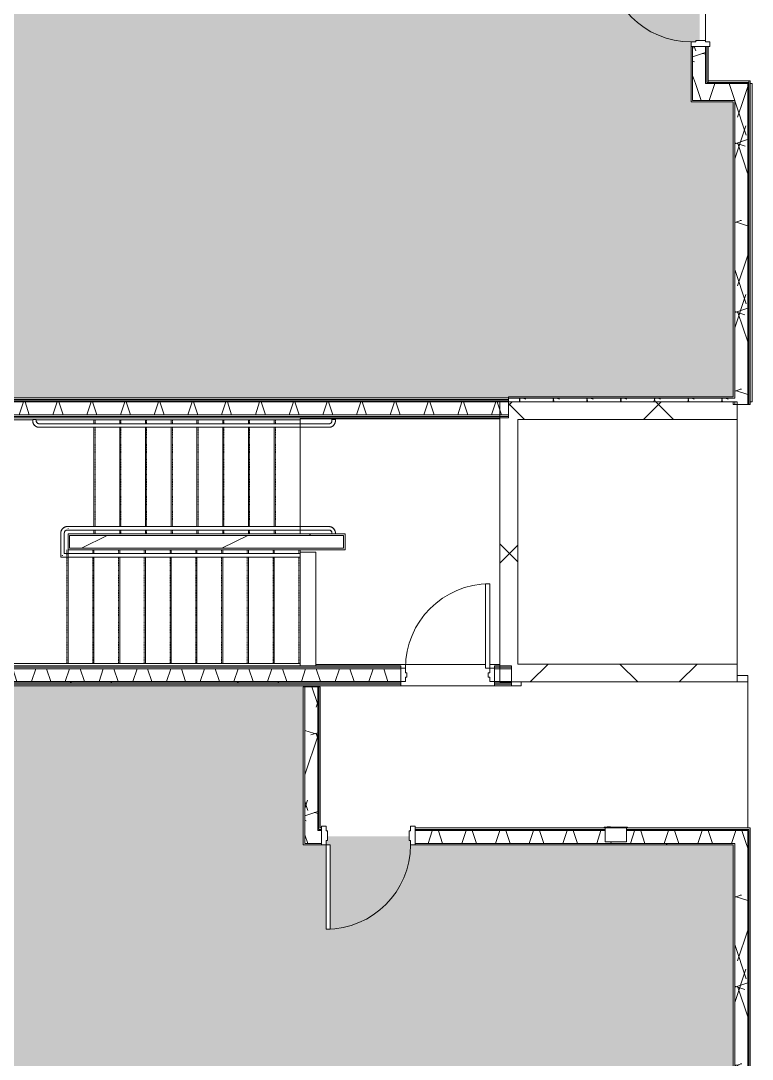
# Model space of a CAD drawing. Header units: inches. Extents: x -1559 to 1959, y 9767 to 12269.
# Drawn here: x 77.7 to 390, y 11271.1 to 11714.4 of the extents above; entities that cross this region are included whole.
import ezdxf

# ---------------------------------------------------------------- set-up
doc = ezdxf.new("R2010")
doc.units = ezdxf.units.IN
doc.header["$MEASUREMENT"] = 0
doc.linetypes.add('Overhead 1_16_', pattern=[0.101562, 0.0625, -0.039062])
for name, color, linetype, lineweight in [('0-1', 7, 'Continuous', 5), ('0-2', 7, 'Continuous', 9), ('A-AREA-PATT-5', 233, 'Continuous', 9), ('A-AREA-PATT-6', 145, 'Continuous', 9), ('A-DOOR', 31, 'Continuous', 9), ('A-DOOR-1', 7, 'Continuous', 9), ('A-DOOR-FRAM', 31, 'Continuous', 9), ('A-DOOR-FRAM-1', 7, 'Continuous', 9), ('A-FLOR-1', 7, 'Continuous', 9), ('A-FLOR-HRAL-1', 7, 'Continuous', 9), ('A-WALL', 113, 'Continuous', 9), ('A-WALL-1', 7, 'Continuous', 9), ('A-WALL-PATT-1', 8, 'Continuous', 9), ('A-WALL-PATT-2', 253, 'Continuous', 9), ('A-WALL-PATT-3', 7, 'Continuous', 9), ('A-WALL-PATT-4', 252, 'Continuous', 9), ('A-WALL-PATT-5', 111, 'Continuous', 9), ('E-FIRE', 2, 'Continuous', 9), ('I-WALL', 2, 'Continuous', 9), ('I-WALL-2', 7, 'Continuous', 9), ('Q-CASE-1', 7, 'Continuous', 9), ('S-FNDN-1', 7, 'Continuous', 9), ('S-STRS-1', 7, 'Continuous', 9), ('S-STRS-2', 7, 'Overhead 1_16_', 9)]:
    doc.layers.add(name, color=color, linetype=linetype, lineweight=lineweight)
pattern_1 = [(0, (0, 0), (115.2, 28.8), [4.752, -81.648, 4.752, -81.648, -460.8]), (0, (0, 0), (115.2, 28.8), [-172.8, 4.752, -168.048, 4.752, -81.648, -201.6]), (0, (0, 0), (115.2, 28.8), [-432, 4.752, -52.848, 4.752, -139.248]), (120, (43.2, 14.4), (-82.54153, 85.366127), [4.752, -81.648, 4.752, -81.648, -460.8]), (120, (43.2, 14.4), (-82.54153, 85.366127), [-172.8, 4.752, -168.048, 4.752, -81.648, -201.6]), (120, (43.2, 14.4), (-82.54153, 85.366127), [-432, 4.752, -52.848, 4.752, -139.248]), (240, (57.6, 72), (-32.65847, -114.166127), [4.752, -81.648, 4.752, -81.648, -460.8]), (240, (57.6, 72), (-32.65847, -114.166127), [-172.8, 4.752, -168.048, 4.752, -81.648, -201.6]), (240, (57.6, 72), (-32.65847, -114.166127), [-432, 4.752, -52.848, 4.752, -139.248])]
pattern_2 = [(161.57, (1.8, 1.8), (-14.4010124, -0.0012439), [0, -102.456, 11.376, 0]), (18.43, (-1.8, 1.8), (-14.4010124, 0.0012439), [0, -102.456, 11.376, 0]), (108.43, (1.8, 1.8), (7.1973965, -36.003153), [34.146, -79.686]), (71.57, (-1.8, 1.8), (7.1973965, 36.003153), [34.146, -79.686])]
pattern_3 = [(45, (0, 0), (-35.63818, 35.63818), []), (45, (0, 54), (-35.63818, 35.63818), [])]
pattern_4 = [(45, (0, 0), (-31.8198, 31.8198), []), (135, (0, 0), (-31.8198, -31.8198), [])]
pattern_5 = [(0, (3869.27, 0), (115.2, 28.8), [4.752, -81.648, 4.752, -81.648, -460.8]), (0, (3869.27, 0), (115.2, 28.8), [-172.8, 4.752, -168.048, 4.752, -81.648, -201.6]), (0, (3869.27, 0), (115.2, 28.8), [-432, 4.752, -52.848, 4.752, -139.248]), (120, (3912.47, 14.4), (-82.54153, 85.366127), [4.752, -81.648, 4.752, -81.648, -460.8]), (120, (3912.47, 14.4), (-82.54153, 85.366127), [-172.8, 4.752, -168.048, 4.752, -81.648, -201.6]), (120, (3912.47, 14.4), (-82.54153, 85.366127), [-432, 4.752, -52.848, 4.752, -139.248]), (240, (3926.87, 72), (-32.65847, -114.16613), [4.752, -81.648, 4.752, -81.648, -460.8]), (240, (3926.87, 72), (-32.65847, -114.16613), [-172.8, 4.752, -168.048, 4.752, -81.648, -201.6]), (240, (3926.87, 72), (-32.65847, -114.16613), [-432, 4.752, -52.848, 4.752, -139.248])]
pattern_6 = [(45, (3869.27, 0), (-35.63818, 35.63818), []), (45, (3869.27, 54), (-35.63818, 35.63818), [])]
pattern_7 = [(161.57, (3871.0695, 1.8), (-14.4010124, -0.0012439), [0, -102.456, 11.376, 0]), (18.43, (3867.4695, 1.8), (-14.4010124, 0.0012439), [0, -102.456, 11.376, 0]), (108.43, (3871.0695, 1.8), (7.1973965, -36.003153), [34.146, -79.686]), (71.57, (3867.4695, 1.8), (7.1973965, 36.003153), [34.146, -79.686])]

# ---------------------------------------------------------------- blocks, each defined once
blk = doc.blocks.new('CTR - 1st Phase - Shell_rvt-1-KEY PLAN - 3RD FLOOR')
at = {"layer": 'A-FLOR-1'}
for p, q in [((-3499.17, 11705.4), (-3499.17, 11741.4)), ((-3499.17, 11741.4), (-3499.17, 11705.4)), ((-3479.22, 11687.61), (-3480.05, 11687.61)), ((-3479.22, 11551.81), (-3479.22, 11687.61)), ((-3480.05, 11551.81), (-3479.22, 11551.81)), ((-3485.7, 11544.19), (-3485.7, 11439.81)), ((-3485.7, 11434.99), (-3481.17, 11434.99)), ((-3481.17, 11434.99), (-3481.17, 11369.86)), ((-3589.32, 11430.56), (-3629.32, 11430.56)), ((-3577.82, 11430.56), (-3581.95, 11430.56)), ((-3577.82, 11432.19), (-3577.82, 11430.56)), ((-3481.17, 11432.19), (-3485.7, 11432.19)), ((-3481.17, 11369.86), (-3481.17, 11432.19))]:
    blk.add_line(p, q, dxfattribs=at)
blk = doc.blocks.new('Top Rail Type - Top Rail_Internal_-2687278-KEY PLAN - 3RD FLOOR')
at = {"layer": 'A-FLOR-HRAL-1'}
for p, q in [((-3774.45, 11495.75), (-3774.45, 11485.5)), ((-3772.95, 11487), (-3772.95, 11495.75)), ((-3771.3, 11498.5), (-3771.7, 11498.5)), ((-3771.7, 11497), (-3771.3, 11497)), ((-3759.92, 11498.5), (-3771.11, 11498.5)), ((-3771.11, 11497), (-3759.92, 11497)), ((-3672.41, 11498.5), (-3759.92, 11498.5)), ((-3759.92, 11497), (-3672.41, 11497)), ((-3659.95, 11498.5), (-3671.75, 11498.5)), ((-3671.75, 11497), (-3659.95, 11497)), ((-3658.7, 11495.75), (-3658.7, 11495.35)), ((-3657.2, 11495.35), (-3657.2, 11495.75)), ((-3771.9, 11487), (-3772.95, 11487)), ((-3672.32, 11487), (-3771.23, 11487)), ((-3774.45, 11485.5), (-3771.9, 11485.5)), ((-3771.23, 11485.5), (-3672.32, 11485.5))]:
    blk.add_line(p, q, dxfattribs=at)
at = {"layer": 'A-FLOR-HRAL-1', "flags": 128}
for points in [[(-3771.7, 11498.5), (-3771.81, 11498.5), (-3771.92, 11498.49), (-3772.03, 11498.48), (-3772.14, 11498.47), (-3772.25, 11498.45), (-3772.35, 11498.42), (-3772.46, 11498.39), (-3772.56, 11498.36), (-3772.67, 11498.33), (-3772.77, 11498.28), (-3772.87, 11498.24), (-3772.97, 11498.19), (-3773.07, 11498.14), (-3773.16, 11498.08), (-3773.25, 11498.02), (-3773.34, 11497.96), (-3773.43, 11497.89), (-3773.51, 11497.82), (-3773.59, 11497.75), (-3773.67, 11497.67), (-3773.75, 11497.59), (-3773.82, 11497.5), (-3773.89, 11497.42), (-3773.95, 11497.33), (-3774.01, 11497.24), (-3774.07, 11497.14), (-3774.12, 11497.05), (-3774.17, 11496.95), (-3774.22, 11496.85), (-3774.26, 11496.75), (-3774.3, 11496.65), (-3774.33, 11496.54), (-3774.36, 11496.43), (-3774.39, 11496.33), (-3774.41, 11496.22), (-3774.43, 11496.11), (-3774.44, 11496), (-3774.45, 11495.89), (-3774.45, 11495.78), (-3774.45, 11495.75)], [(-3772.95, 11495.75), (-3772.95, 11495.8), (-3772.94, 11495.85), (-3772.94, 11495.9), (-3772.93, 11495.95), (-3772.92, 11496), (-3772.91, 11496.05), (-3772.9, 11496.1), (-3772.89, 11496.15), (-3772.87, 11496.19), (-3772.85, 11496.24), (-3772.83, 11496.28), (-3772.81, 11496.33), (-3772.78, 11496.37), (-3772.76, 11496.42), (-3772.73, 11496.46), (-3772.7, 11496.5), (-3772.67, 11496.54), (-3772.64, 11496.58), (-3772.6, 11496.61), (-3772.57, 11496.65), (-3772.53, 11496.68), (-3772.5, 11496.72), (-3772.46, 11496.75), (-3772.42, 11496.78), (-3772.37, 11496.8), (-3772.33, 11496.83), (-3772.29, 11496.85), (-3772.24, 11496.88), (-3772.2, 11496.9), (-3772.15, 11496.92), (-3772.1, 11496.93), (-3772.06, 11496.95), (-3772.01, 11496.96), (-3771.96, 11496.97), (-3771.91, 11496.98), (-3771.86, 11496.99), (-3771.81, 11497), (-3771.76, 11497), (-3771.71, 11497), (-3771.7, 11497)], [(-3671.75, 11498.5), (-3671.8, 11498.5), (-3671.84, 11498.5), (-3671.89, 11498.5), (-3671.94, 11498.5), (-3671.99, 11498.5), (-3672.04, 11498.5), (-3672.09, 11498.5), (-3672.14, 11498.5), (-3672.19, 11498.5), (-3672.23, 11498.5), (-3672.28, 11498.5), (-3672.32, 11498.5), (-3672.37, 11498.5), (-3672.41, 11498.5), (-3672.41, 11498.5)], [(-3672.41, 11497), (-3672.37, 11497), (-3672.33, 11497), (-3672.28, 11497), (-3672.24, 11497), (-3672.19, 11497), (-3672.14, 11497), (-3672.09, 11497), (-3672.05, 11497), (-3672, 11497), (-3671.95, 11497), (-3671.9, 11497), (-3671.85, 11497), (-3671.8, 11497), (-3671.75, 11497), (-3671.75, 11497)], [(-3657.2, 11495.75), (-3657.2, 11495.86), (-3657.21, 11495.97), (-3657.22, 11496.08), (-3657.23, 11496.19), (-3657.25, 11496.3), (-3657.28, 11496.41), (-3657.31, 11496.51), (-3657.34, 11496.62), (-3657.38, 11496.72), (-3657.42, 11496.82), (-3657.46, 11496.92), (-3657.51, 11497.02), (-3657.56, 11497.12), (-3657.62, 11497.21), (-3657.68, 11497.3), (-3657.74, 11497.39), (-3657.81, 11497.48), (-3657.88, 11497.57), (-3657.96, 11497.65), (-3658.03, 11497.72), (-3658.11, 11497.8), (-3658.2, 11497.87), (-3658.28, 11497.94), (-3658.37, 11498), (-3658.46, 11498.07), (-3658.56, 11498.12), (-3658.65, 11498.18), (-3658.75, 11498.23), (-3658.85, 11498.27), (-3658.95, 11498.32), (-3659.06, 11498.35), (-3659.16, 11498.39), (-3659.27, 11498.42), (-3659.37, 11498.44), (-3659.48, 11498.46), (-3659.59, 11498.48), (-3659.7, 11498.49), (-3659.81, 11498.5), (-3659.92, 11498.5), (-3659.95, 11498.5)], [(-3659.95, 11497), (-3659.9, 11497), (-3659.85, 11497), (-3659.8, 11496.99), (-3659.75, 11496.99), (-3659.7, 11496.98), (-3659.65, 11496.97), (-3659.6, 11496.95), (-3659.56, 11496.94), (-3659.51, 11496.92), (-3659.46, 11496.9), (-3659.42, 11496.88), (-3659.37, 11496.86), (-3659.33, 11496.84), (-3659.28, 11496.81), (-3659.24, 11496.78), (-3659.2, 11496.75), (-3659.16, 11496.72), (-3659.12, 11496.69), (-3659.09, 11496.66), (-3659.05, 11496.62), (-3659.02, 11496.59), (-3658.99, 11496.55), (-3658.95, 11496.51), (-3658.92, 11496.47), (-3658.9, 11496.43), (-3658.87, 11496.38), (-3658.85, 11496.34), (-3658.82, 11496.3), (-3658.8, 11496.25), (-3658.78, 11496.2), (-3658.77, 11496.16), (-3658.75, 11496.11), (-3658.74, 11496.06), (-3658.73, 11496.01), (-3658.72, 11495.96), (-3658.71, 11495.91), (-3658.7, 11495.87), (-3658.7, 11495.82), (-3658.7, 11495.77), (-3658.7, 11495.75)], [(-3771.23, 11487), (-3771.28, 11487), (-3771.32, 11487), (-3771.37, 11487), (-3771.41, 11487), (-3771.46, 11487), (-3771.51, 11487), (-3771.55, 11487), (-3771.6, 11487), (-3771.65, 11487), (-3771.7, 11487), (-3771.75, 11487), (-3771.8, 11487), (-3771.85, 11487), (-3771.9, 11487), (-3771.9, 11487)], [(-3771.9, 11485.5), (-3771.85, 11485.5), (-3771.8, 11485.5), (-3771.75, 11485.5), (-3771.7, 11485.5), (-3771.65, 11485.5), (-3771.61, 11485.5), (-3771.56, 11485.5), (-3771.51, 11485.5), (-3771.46, 11485.5), (-3771.42, 11485.5), (-3771.37, 11485.5), (-3771.33, 11485.5), (-3771.28, 11485.5), (-3771.24, 11485.5), (-3771.23, 11485.5)]]:
    blk.add_lwpolyline(points, dxfattribs=at)
at = {"layer": 'A-FLOR-HRAL-1'}
for points in [[(-3771.32, 11497.56), (-3771.32, 11497.62), (-3771.32, 11497.69), (-3771.32, 11497.75)], [(-3773.7, 11486.25), (-3773.71, 11486.24), (-3773.75, 11486.2), (-3773.8, 11486.15), (-3773.85, 11486.11), (-3773.88, 11486.07), (-3773.89, 11486.06)]]:
    blk.add_open_spline(points, degree=3, dxfattribs=at)
blk = doc.blocks.new('Top Rail Type - Top Rail_Internal_-V19-KEY PLAN - 3RD FLOOR')
at = {"layer": 'A-FLOR-HRAL-1'}
for p, q in [((-3774.45, 11485.5), (-3774.45, 11495.75)), ((-3772.95, 11487), (-3772.95, 11495.75)), ((-3771.7, 11498.5), (-3771.32, 11498.5)), ((-3771.7, 11497), (-3771.32, 11497)), ((-3771.32, 11498.5), (-3672.81, 11498.5)), ((-3771.32, 11497), (-3672.81, 11497)), ((-3672.81, 11498.5), (-3671.75, 11498.5)), ((-3672.81, 11497), (-3671.75, 11497)), ((-3671.75, 11498.5), (-3659.95, 11498.5)), ((-3671.75, 11497), (-3659.95, 11497)), ((-3658.7, 11495.75), (-3658.7, 11495.35)), ((-3657.2, 11495.75), (-3657.2, 11495.35)), ((-3771.9, 11487), (-3772.95, 11487)), ((-3770.83, 11487), (-3771.9, 11487)), ((-3672.32, 11487), (-3770.83, 11487)), ((-3771.9, 11485.5), (-3774.45, 11485.5)), ((-3770.83, 11485.5), (-3771.9, 11485.5)), ((-3672.32, 11485.5), (-3770.83, 11485.5))]:
    blk.add_line(p, q, dxfattribs=at)
for centre, radius, start, end in [((-3771.7, 11495.75), 2.75, 90, 180), ((-3771.7, 11495.75), 1.25, 90, 180), ((-3659.95, 11495.75), 2.75, 0, 90), ((-3659.95, 11495.75), 1.25, 0, 90)]:
    blk.add_arc(centre, radius, start, end, dxfattribs=at)
blk = doc.blocks.new('Top Rail Type - Top Rail_Internal_-2687280-KEY PLAN - 3RD FLOOR')
at = {"layer": 'A-FLOR-HRAL-1'}
for p, q in [((-3786.45, 11544.25), (-3786.45, 11543.63)), ((-3785.89, 11544.25), (-3785.7, 11544.25)), ((-3784.95, 11543.63), (-3784.95, 11544.25)), ((-3658.7, 11544.25), (-3658.7, 11543.63)), ((-3658.14, 11544.25), (-3657.95, 11544.25)), ((-3657.2, 11543.63), (-3657.2, 11544.25)), ((-3771.9, 11542.38), (-3783.7, 11542.38)), ((-3783.7, 11540.88), (-3771.9, 11540.88)), ((-3759.92, 11542.38), (-3770.43, 11542.38)), ((-3770.43, 11540.88), (-3759.92, 11540.88)), ((-3672.41, 11542.38), (-3759.92, 11542.38)), ((-3759.92, 11540.88), (-3672.41, 11540.88)), ((-3659.95, 11542.38), (-3671.75, 11542.38)), ((-3671.75, 11540.88), (-3659.95, 11540.88))]:
    blk.add_line(p, q, dxfattribs=at)
at = {"layer": 'A-FLOR-HRAL-1', "flags": 128}
for points in [[(-3786.45, 11543.63), (-3786.45, 11543.52), (-3786.44, 11543.41), (-3786.43, 11543.3), (-3786.41, 11543.19), (-3786.39, 11543.08), (-3786.37, 11542.97), (-3786.34, 11542.87), (-3786.31, 11542.76), (-3786.27, 11542.66), (-3786.23, 11542.56), (-3786.19, 11542.46), (-3786.14, 11542.36), (-3786.09, 11542.26), (-3786.03, 11542.17), (-3785.97, 11542.07), (-3785.9, 11541.98), (-3785.84, 11541.9), (-3785.77, 11541.81), (-3785.69, 11541.73), (-3785.61, 11541.65), (-3785.53, 11541.58), (-3785.45, 11541.51), (-3785.36, 11541.44), (-3785.28, 11541.37), (-3785.18, 11541.31), (-3785.09, 11541.26), (-3784.99, 11541.2), (-3784.9, 11541.15), (-3784.8, 11541.11), (-3784.7, 11541.06), (-3784.59, 11541.03), (-3784.49, 11540.99), (-3784.38, 11540.96), (-3784.27, 11540.94), (-3784.17, 11540.92), (-3784.06, 11540.9), (-3783.95, 11540.89), (-3783.84, 11540.88), (-3783.73, 11540.88), (-3783.7, 11540.88)], [(-3783.7, 11542.38), (-3783.75, 11542.38), (-3783.8, 11542.38), (-3783.85, 11542.39), (-3783.9, 11542.39), (-3783.95, 11542.4), (-3784, 11542.41), (-3784.04, 11542.43), (-3784.09, 11542.44), (-3784.14, 11542.46), (-3784.19, 11542.48), (-3784.23, 11542.5), (-3784.28, 11542.52), (-3784.32, 11542.54), (-3784.36, 11542.57), (-3784.4, 11542.6), (-3784.45, 11542.62), (-3784.48, 11542.65), (-3784.52, 11542.69), (-3784.56, 11542.72), (-3784.6, 11542.76), (-3784.63, 11542.79), (-3784.66, 11542.83), (-3784.69, 11542.87), (-3784.72, 11542.91), (-3784.75, 11542.95), (-3784.78, 11542.99), (-3784.8, 11543.04), (-3784.82, 11543.08), (-3784.84, 11543.13), (-3784.86, 11543.17), (-3784.88, 11543.22), (-3784.9, 11543.27), (-3784.91, 11543.32), (-3784.92, 11543.37), (-3784.93, 11543.41), (-3784.94, 11543.46), (-3784.94, 11543.51), (-3784.95, 11543.56), (-3784.95, 11543.61), (-3784.95, 11543.63)], [(-3659.95, 11540.88), (-3659.84, 11540.88), (-3659.73, 11540.89), (-3659.62, 11540.9), (-3659.51, 11540.91), (-3659.4, 11540.93), (-3659.3, 11540.96), (-3659.19, 11540.98), (-3659.08, 11541.02), (-3658.98, 11541.05), (-3658.88, 11541.09), (-3658.78, 11541.14), (-3658.68, 11541.19), (-3658.58, 11541.24), (-3658.49, 11541.3), (-3658.4, 11541.36), (-3658.31, 11541.42), (-3658.22, 11541.49), (-3658.14, 11541.56), (-3658.05, 11541.63), (-3657.98, 11541.71), (-3657.9, 11541.79), (-3657.83, 11541.87), (-3657.76, 11541.96), (-3657.7, 11542.05), (-3657.63, 11542.14), (-3657.58, 11542.23), (-3657.52, 11542.33), (-3657.47, 11542.43), (-3657.43, 11542.53), (-3657.39, 11542.63), (-3657.35, 11542.73), (-3657.31, 11542.84), (-3657.28, 11542.94), (-3657.26, 11543.05), (-3657.24, 11543.16), (-3657.22, 11543.27), (-3657.21, 11543.38), (-3657.2, 11543.49), (-3657.2, 11543.6), (-3657.2, 11543.63)], [(-3658.7, 11543.63), (-3658.7, 11543.58), (-3658.7, 11543.53), (-3658.71, 11543.48), (-3658.71, 11543.43), (-3658.72, 11543.38), (-3658.73, 11543.33), (-3658.75, 11543.28), (-3658.76, 11543.23), (-3658.78, 11543.19), (-3658.8, 11543.14), (-3658.82, 11543.09), (-3658.84, 11543.05), (-3658.86, 11543.01), (-3658.89, 11542.96), (-3658.92, 11542.92), (-3658.95, 11542.88), (-3658.98, 11542.84), (-3659.01, 11542.8), (-3659.04, 11542.77), (-3659.08, 11542.73), (-3659.11, 11542.7), (-3659.15, 11542.66), (-3659.19, 11542.63), (-3659.23, 11542.6), (-3659.27, 11542.58), (-3659.32, 11542.55), (-3659.36, 11542.52), (-3659.4, 11542.5), (-3659.45, 11542.48), (-3659.5, 11542.46), (-3659.54, 11542.44), (-3659.59, 11542.43), (-3659.64, 11542.42), (-3659.69, 11542.4), (-3659.74, 11542.4), (-3659.79, 11542.39), (-3659.84, 11542.38), (-3659.89, 11542.38), (-3659.94, 11542.38), (-3659.95, 11542.38)], [(-3771.9, 11542.38), (-3771.79, 11542.38), (-3771.68, 11542.38), (-3771.57, 11542.38), (-3771.46, 11542.38), (-3771.36, 11542.38), (-3771.25, 11542.38), (-3771.14, 11542.38), (-3771.04, 11542.38), (-3770.93, 11542.38), (-3770.83, 11542.38), (-3770.73, 11542.38), (-3770.63, 11542.38), (-3770.54, 11542.38), (-3770.44, 11542.38), (-3770.43, 11542.38)], [(-3770.43, 11540.88), (-3770.53, 11540.88), (-3770.62, 11540.88), (-3770.72, 11540.88), (-3770.82, 11540.88), (-3770.93, 11540.88), (-3771.03, 11540.88), (-3771.13, 11540.88), (-3771.24, 11540.88), (-3771.35, 11540.88), (-3771.46, 11540.88), (-3771.56, 11540.88), (-3771.67, 11540.88), (-3771.78, 11540.88), (-3771.89, 11540.88), (-3771.9, 11540.88)], [(-3671.75, 11542.38), (-3671.8, 11542.38), (-3671.84, 11542.38), (-3671.89, 11542.38), (-3671.94, 11542.38), (-3671.99, 11542.38), (-3672.04, 11542.38), (-3672.09, 11542.38), (-3672.14, 11542.38), (-3672.19, 11542.38), (-3672.23, 11542.38), (-3672.28, 11542.38), (-3672.32, 11542.38), (-3672.37, 11542.38), (-3672.41, 11542.38), (-3672.41, 11542.38)], [(-3672.41, 11540.88), (-3672.37, 11540.88), (-3672.33, 11540.88), (-3672.28, 11540.88), (-3672.24, 11540.88), (-3672.19, 11540.88), (-3672.14, 11540.88), (-3672.09, 11540.88), (-3672.05, 11540.88), (-3672, 11540.88), (-3671.95, 11540.88), (-3671.9, 11540.88), (-3671.85, 11540.88), (-3671.8, 11540.88), (-3671.75, 11540.88), (-3671.75, 11540.88)]]:
    blk.add_lwpolyline(points, dxfattribs=at)
blk = doc.blocks.new('Top Rail Type - Top Rail_Internal_-V22-KEY PLAN - 3RD FLOOR')
at = {"layer": 'A-FLOR-HRAL-1'}
for p, q in [((-3784.95, 11544.25), (-3786.45, 11544.25)), ((-3786.45, 11544.25), (-3786.45, 11543.63)), ((-3784.95, 11544.25), (-3784.95, 11543.63)), ((-3658.7, 11544.25), (-3657.2, 11544.25)), ((-3658.7, 11543.63), (-3658.7, 11544.25)), ((-3657.2, 11543.63), (-3657.2, 11544.25)), ((-3783.7, 11542.38), (-3771.9, 11542.38)), ((-3783.7, 11540.88), (-3771.9, 11540.88)), ((-3771.9, 11542.38), (-3770.83, 11542.38)), ((-3771.9, 11540.88), (-3770.83, 11540.88)), ((-3770.83, 11542.38), (-3672.81, 11542.38)), ((-3770.83, 11540.88), (-3672.81, 11540.88)), ((-3672.81, 11542.38), (-3671.75, 11542.38)), ((-3672.81, 11540.88), (-3671.75, 11540.88)), ((-3671.75, 11542.38), (-3659.95, 11542.38)), ((-3671.75, 11540.88), (-3659.95, 11540.88))]:
    blk.add_line(p, q, dxfattribs=at)
for centre, radius, start, end in [((-3783.7, 11543.63), 2.75, 180, 270), ((-3783.7, 11543.63), 1.25, 180, 270), ((-3659.95, 11543.63), 2.75, 270, 0), ((-3659.95, 11543.63), 1.25, 270, 0)]:
    blk.add_arc(centre, radius, start, end, dxfattribs=at)
blk = doc.blocks.new('top of stairs parapet wall2 - top of stairs parapet wall-2386922-KEY PLAN - 3RD FLOOR')
at = {"layer": 'Q-CASE-1'}
for p, q in [((-2583.7, 10168.59), (-2632.25, 10168.59)), ((-2583.7, 10161.84), (-2583.7, 10168.59)), ((-2632.25, 10161.84), (-2583.7, 10161.84))]:
    blk.add_line(p, q, dxfattribs=at)
blk = doc.blocks.new('HOLLOW METAL - STAIR DOOR 3-0 x 6-8-2686441-KEY PLAN - 3RD FLOOR')
at = {"layer": 'A-DOOR-1'}
for p, q in [((18, 39.5), (16.25, 39.5)), ((16.25, 39.5), (16.25, 3.5)), ((18, 3.5), (18, 39.5)), ((16.25, 3.5), (18, 3.5))]:
    blk.add_line(p, q, dxfattribs=at)
blk.add_arc((18, 3.5), 36, 90, 180, dxfattribs=at)
at = {"layer": 'A-DOOR-FRAM-1'}
for p, q in [((-18, 3.5), (-20, 3.5)), ((-20, 3.5), (-20, -2.25)), ((-18, 1.5625), (-18, 3.5)), ((-17.375, 1.5625), (-18, 1.5625)), ((-17.375, -0.3125), (-17.375, 1.5625)), ((18, 1.5625), (17.375, 1.5625)), ((17.375, 1.5625), (17.375, -0.3125)), ((18, 3.5), (18, 1.5625)), ((20, 3.5), (18, 3.5)), ((20, -2.25), (20, 3.5)), ((-20, -2.25), (-18, -2.25)), ((-18, -2.25), (-18, -0.3125)), ((-18, -0.3125), (-17.375, -0.3125)), ((17.375, -0.3125), (18, -0.3125)), ((18, -0.3125), (18, -2.25)), ((18, -2.25), (20, -2.25))]:
    blk.add_line(p, q, dxfattribs=at)
blk = doc.blocks.new('CTR - 1st Phase -Stairs _ Elevators_rvt-1-KEY PLAN - 3RD FLOOR')
at = {"layer": 'A-WALL-PATT-1'}
h = blk.add_hatch(dxfattribs=at)
h.set_pattern_fill('FP_26', color=256, style=0, pattern_type=2)
h.set_pattern_definition(pattern_3)
h.paths.add_polyline_path([(-3666.97, 11551.69), (-3583.32, 11551.81), (-3583.32, 11552.19), (-3823.82, 11552.19), (-3823.82, 11551.69), (-3700.74, 11551.69)], flags=0)
h = blk.add_hatch(dxfattribs=at)
h.set_pattern_fill('FP_26', color=256, style=0, pattern_type=2)
h.set_pattern_definition(pattern_3)
h.paths.add_polyline_path([(-3629.32, 11431.81), (-3629.32, 11432.31), (-3823.82, 11432.31), (-3823.82, 11431.81), (-3629.59, 11431.81)], flags=0)
h.paths.add_polyline_path([(-3581.95, 11431.81), (-3581.95, 11432.19), (-3589.32, 11432.19), (-3589.32, 11431.81), (-3586.95, 11431.81)], flags=0)
at = {"layer": 'A-WALL-PATT-2'}
h = blk.add_hatch(dxfattribs=at)
h.set_pattern_fill('FP_5', color=256, style=0, pattern_type=2)
h.set_pattern_definition(pattern_2)
h.paths.add_polyline_path([(-3675.41, 11546.19), (-3583.32, 11546.19), (-3583.32, 11551.69), (-3823.82, 11551.69), (-3823.82, 11546.19), (-3683.85, 11546.19)], flags=0)
h = blk.add_hatch(dxfattribs=at)
h.set_pattern_fill('FP_27', color=256, style=0, pattern_type=2)
h.set_pattern_definition([(216.87, (23.99, 59.976), (179.927986, 119.952721), [29.988, -269.892]), (206.565, (59.976, 41.983), (-59.97587, -59.97576), [67.055, -67.055]), (198.435, (59.976, 11.995), (-119.95241, -59.97618), [37.932, -151.729])])
h.paths.add_polyline_path([(-3770.7, 11489.25), (-3653.7, 11489.25), (-3653.7, 11494.75), (-3770.7, 11494.75), (-3770.7, 11490.64)], flags=0)
h = blk.add_hatch(dxfattribs=at)
h.set_pattern_fill('FP_5', color=256, style=0, pattern_type=2)
h.set_pattern_definition(pattern_2)
h.paths.add_polyline_path([(-3734.52, 11432.31), (-3629.32, 11432.31), (-3629.32, 11437.81), (-3823.82, 11437.81), (-3823.82, 11432.31), (-3802.06, 11432.31)], flags=0)
h.paths.add_polyline_path([(-3586.95, 11432.31), (-3586.95, 11437.81), (-3589.32, 11437.81), (-3589.32, 11432.31)], flags=0)
at = {"layer": 'A-WALL-PATT-3'}
h = blk.add_hatch(dxfattribs=at)
h.set_pattern_fill('FP_1', color=256, style=0, pattern_type=2)
h.set_pattern_definition(pattern_1)
h.paths.add_polyline_path([(-3586.95, 11545.56), (-3583.32, 11545.56), (-3583.32, 11546.19), (-3823.82, 11546.19), (-3823.82, 11545.56), (-3599.42, 11545.56)], flags=0)
h = blk.add_hatch(dxfattribs=at)
h.set_pattern_fill('FP_1', color=256, style=0, pattern_type=2)
h.set_pattern_definition(pattern_1)
h.paths.add_polyline_path([(-3705.32, 11544.94), (-3583.32, 11544.94), (-3583.32, 11545.56), (-3823.82, 11545.56), (-3823.82, 11544.94), (-3716.32, 11544.94)], flags=0)
h = blk.add_hatch(dxfattribs=at)
h.set_pattern_fill('FP_1', color=256, style=0, pattern_type=2)
h.set_pattern_definition(pattern_1)
h.paths.add_polyline_path([(-3771.32, 11489.25), (-3770.7, 11489.25), (-3770.7, 11494.75), (-3653.7, 11494.75), (-3653.7, 11489.25), (-3653.07, 11489.25), (-3653.07, 11495.38), (-3771.32, 11495.38), (-3771.32, 11490.64)], flags=0)
h = blk.add_hatch(dxfattribs=at)
h.set_pattern_fill('FP_1', color=256, style=0, pattern_type=2)
h.set_pattern_definition(pattern_1)
h.paths.add_polyline_path([(-3629.32, 11431.19), (-3629.32, 11431.81), (-3823.82, 11431.81), (-3823.82, 11431.19), (-3666.97, 11431.19)], flags=0)
h.paths.add_polyline_path([(-3589.32, 11431.19), (-3581.95, 11431.19), (-3581.95, 11431.81), (-3589.32, 11431.81)], flags=0)
h = blk.add_hatch(dxfattribs=at)
h.set_pattern_fill('FP_1', color=256, style=0, pattern_type=2)
h.set_pattern_definition(pattern_1)
h.paths.add_polyline_path([(-3823.82, 11430.56), (-3629.32, 11430.56), (-3629.32, 11431.19), (-3823.82, 11431.19)], flags=0)
h.paths.add_polyline_path([(-3581.95, 11430.56), (-3581.95, 11431.19), (-3589.32, 11431.19), (-3589.32, 11430.56), (-3586.95, 11430.56)], flags=0)
at = {"layer": 'A-FLOR-1'}
for p, q in [((-3586.95, 11544.44), (-3672.32, 11544.44)), ((-3672.32, 11544.44), (-3672.32, 11541.9)), ((-3672.32, 11541.78), (-3672.32, 11541.55)), ((-3672.32, 11541.51), (-3672.32, 11498.03)), ((-3672.32, 11497.9), (-3672.32, 11497.68)), ((-3672.32, 11497.63), (-3672.32, 11495.38)), ((-3672.32, 11488.63), (-3672.32, 11487.61)), ((-3665.57, 11439.56), (-3593.07, 11439.56)), ((-3591.32, 11439.56), (-3586.95, 11439.56))]:
    blk.add_line(p, q, dxfattribs=at)
at = {"layer": 'A-WALL-1'}
for p, q in [((-3583.32, 11552.81), (-3823.82, 11552.81)), ((-3583.32, 11552.19), (-3823.82, 11552.19)), ((-3583.32, 11551.69), (-3823.82, 11551.69)), ((-3583.32, 11546.19), (-3823.82, 11546.19)), ((-3583.32, 11545.56), (-3823.82, 11545.56)), ((-3770.7, 11494.75), (-3770.7, 11489.25)), ((-3653.7, 11494.75), (-3770.7, 11494.75)), ((-3653.7, 11489.25), (-3653.7, 11494.75)), ((-3653.7, 11489.25), (-3770.7, 11489.25)), ((-3629.32, 11438.44), (-3823.82, 11438.44)), ((-3629.32, 11437.81), (-3823.82, 11437.81)), ((-3581.95, 11438.44), (-3589.32, 11438.44)), ((-3581.95, 11437.81), (-3589.32, 11437.81)), ((-3629.32, 11432.31), (-3823.82, 11432.31)), ((-3629.32, 11431.81), (-3823.82, 11431.81)), ((-3629.32, 11431.19), (-3823.82, 11431.19)), ((-3581.95, 11432.31), (-3589.32, 11432.31)), ((-3581.95, 11431.81), (-3589.32, 11431.81)), ((-3581.95, 11431.19), (-3589.32, 11431.19))]:
    blk.add_line(p, q, dxfattribs=at)
at = {"layer": 'I-WALL-2'}
for p, q in [((-3583.32, 11553.44), (-3823.82, 11553.44)), ((-3583.32, 11544.94), (-3583.32, 11553.44)), ((-3823.82, 11544.94), (-3583.32, 11544.94)), ((-3653.07, 11495.38), (-3771.32, 11495.38)), ((-3771.32, 11495.38), (-3771.32, 11494.75)), ((-3771.32, 11494.75), (-3771.32, 11489.25)), ((-3653.07, 11494.75), (-3653.07, 11495.38)), ((-3653.07, 11489.25), (-3653.07, 11494.75)), ((-3771.32, 11489.25), (-3771.32, 11488.63)), ((-3771.32, 11488.63), (-3653.07, 11488.63)), ((-3653.07, 11488.63), (-3653.07, 11489.25)), ((-3629.32, 11439.06), (-3823.82, 11439.06)), ((-3629.32, 11438.06), (-3629.32, 11439.06)), ((-3581.95, 11439.06), (-3589.32, 11439.06)), ((-3589.32, 11439.06), (-3589.32, 11438.06)), ((-3581.95, 11430.56), (-3581.95, 11439.06)), ((-3823.82, 11430.56), (-3629.32, 11430.56)), ((-3629.32, 11430.56), (-3629.32, 11432.31)), ((-3589.32, 11432.31), (-3589.32, 11430.56)), ((-3589.32, 11430.56), (-3581.95, 11430.56))]:
    blk.add_line(p, q, dxfattribs=at)
at = {"layer": 'S-STRS-1'}
for p, q in [((-3786.45, 11544), (-3823.2, 11544)), ((-3760.32, 11544), (-3784.95, 11544)), ((-3760.32, 11544), (-3760.32, 11542.38)), ((-3760.32, 11544), (-3749.32, 11544)), ((-3749.32, 11544), (-3738.32, 11544)), ((-3749.32, 11544), (-3749.32, 11542.38)), ((-3738.32, 11544), (-3727.32, 11544)), ((-3738.32, 11544), (-3738.32, 11542.38)), ((-3727.32, 11544), (-3716.32, 11544)), ((-3727.32, 11544), (-3727.32, 11542.38)), ((-3716.32, 11544), (-3705.32, 11544)), ((-3716.32, 11544), (-3716.32, 11542.38)), ((-3705.32, 11544), (-3694.32, 11544)), ((-3705.32, 11544), (-3705.32, 11542.38)), ((-3694.32, 11544), (-3683.32, 11544)), ((-3694.32, 11544), (-3694.32, 11542.38)), ((-3683.32, 11544), (-3672.32, 11544)), ((-3683.32, 11544), (-3683.32, 11542.38)), ((-3672.32, 11544), (-3672.32, 11541.9)), ((-3760.32, 11540.88), (-3760.32, 11498.5)), ((-3749.32, 11540.88), (-3749.32, 11498.5)), ((-3738.32, 11540.88), (-3738.32, 11498.5)), ((-3727.32, 11540.88), (-3727.32, 11498.5)), ((-3716.32, 11540.88), (-3716.32, 11498.5)), ((-3705.32, 11540.88), (-3705.32, 11498.5)), ((-3694.32, 11540.88), (-3694.32, 11498.5)), ((-3683.32, 11540.88), (-3683.32, 11498.5)), ((-3672.32, 11541.78), (-3672.32, 11541.55)), ((-3672.32, 11541.51), (-3672.32, 11498.03)), ((-3760.32, 11497), (-3760.32, 11495.38)), ((-3749.32, 11497), (-3749.32, 11495.38)), ((-3738.32, 11497), (-3738.32, 11495.38)), ((-3727.32, 11497), (-3727.32, 11495.38)), ((-3716.32, 11497), (-3716.32, 11495.38)), ((-3705.32, 11497), (-3705.32, 11495.38)), ((-3694.32, 11497), (-3694.32, 11495.38)), ((-3683.32, 11497), (-3683.32, 11495.38)), ((-3672.32, 11497.9), (-3672.32, 11497.68)), ((-3672.32, 11497.63), (-3672.32, 11495.38)), ((-3771.32, 11486.37), (-3771.32, 11488.63)), ((-3771.32, 11486.1), (-3771.32, 11486.33)), ((-3771.32, 11440), (-3771.32, 11485.98)), ((-3760.32, 11487), (-3760.32, 11488.63)), ((-3749.32, 11487), (-3749.32, 11488.63)), ((-3738.32, 11487), (-3738.32, 11488.63)), ((-3727.32, 11487), (-3727.32, 11488.63)), ((-3716.32, 11487), (-3716.32, 11488.63)), ((-3705.32, 11487), (-3705.32, 11488.63)), ((-3694.32, 11487), (-3694.32, 11488.63)), ((-3683.32, 11487), (-3683.32, 11488.63)), ((-3760.32, 11440), (-3760.32, 11485.5)), ((-3749.32, 11440), (-3749.32, 11485.5)), ((-3738.32, 11440), (-3738.32, 11485.5)), ((-3727.32, 11440), (-3727.32, 11485.5)), ((-3716.32, 11440), (-3716.32, 11485.5)), ((-3705.32, 11440), (-3705.32, 11485.5)), ((-3694.32, 11440), (-3694.32, 11485.5)), ((-3683.32, 11440), (-3683.32, 11485.5)), ((-3823.2, 11440), (-3771.32, 11440)), ((-3760.32, 11440), (-3771.32, 11440)), ((-3749.32, 11440), (-3760.32, 11440)), ((-3738.32, 11440), (-3749.32, 11440)), ((-3727.32, 11440), (-3738.32, 11440)), ((-3716.32, 11440), (-3727.32, 11440)), ((-3705.32, 11440), (-3716.32, 11440)), ((-3694.32, 11440), (-3705.32, 11440)), ((-3683.32, 11440), (-3694.32, 11440)), ((-3672.32, 11440), (-3683.32, 11440))]:
    blk.add_line(p, q, dxfattribs=at)
at = {"layer": 'S-STRS-2'}
for p, q in [((-3759.82, 11544), (-3759.82, 11542.38)), ((-3748.82, 11544), (-3748.82, 11542.38)), ((-3737.82, 11544), (-3737.82, 11542.38)), ((-3726.82, 11544), (-3726.82, 11542.38)), ((-3715.82, 11544), (-3715.82, 11542.38)), ((-3704.82, 11544), (-3704.82, 11542.38)), ((-3693.82, 11544), (-3693.82, 11542.38)), ((-3682.82, 11544), (-3682.82, 11542.38)), ((-3759.82, 11540.88), (-3759.82, 11498.5)), ((-3748.82, 11540.88), (-3748.82, 11498.5)), ((-3737.82, 11540.88), (-3737.82, 11498.5)), ((-3726.82, 11540.88), (-3726.82, 11498.5)), ((-3715.82, 11540.88), (-3715.82, 11498.5)), ((-3704.82, 11540.88), (-3704.82, 11498.5)), ((-3693.82, 11540.88), (-3693.82, 11498.5)), ((-3682.82, 11540.88), (-3682.82, 11498.5)), ((-3759.82, 11497), (-3759.82, 11495.38)), ((-3748.82, 11497), (-3748.82, 11495.38)), ((-3737.82, 11497), (-3737.82, 11495.38)), ((-3726.82, 11497), (-3726.82, 11495.38)), ((-3715.82, 11497), (-3715.82, 11495.38)), ((-3704.82, 11497), (-3704.82, 11495.38)), ((-3693.82, 11497), (-3693.82, 11495.38)), ((-3682.82, 11497), (-3682.82, 11495.38)), ((-3771.82, 11486.05), (-3771.82, 11488.63)), ((-3771.82, 11440), (-3771.82, 11485.89)), ((-3760.82, 11487), (-3760.82, 11488.63)), ((-3749.82, 11487), (-3749.82, 11488.63)), ((-3738.82, 11487), (-3738.82, 11488.63)), ((-3727.82, 11487), (-3727.82, 11488.63)), ((-3716.82, 11487), (-3716.82, 11488.63)), ((-3705.82, 11487), (-3705.82, 11488.63)), ((-3694.82, 11487), (-3694.82, 11488.63)), ((-3683.82, 11487), (-3683.82, 11488.63)), ((-3672.82, 11487), (-3672.82, 11488.63)), ((-3760.82, 11440), (-3760.82, 11485.5)), ((-3749.82, 11440), (-3749.82, 11485.5)), ((-3738.82, 11440), (-3738.82, 11485.5)), ((-3727.82, 11440), (-3727.82, 11485.5)), ((-3716.82, 11440), (-3716.82, 11485.5)), ((-3705.82, 11440), (-3705.82, 11485.5)), ((-3694.82, 11440), (-3694.82, 11485.5)), ((-3683.82, 11440), (-3683.82, 11485.5)), ((-3672.82, 11440), (-3672.82, 11485.5))]:
    blk.add_line(p, q, dxfattribs=at)
at = {"layer": '0-2'}
for name, p in [('Top Rail Type - Top Rail_Internal_-2687280-KEY PLAN - 3RD FLOOR', (0, 0)), ('Top Rail Type - Top Rail_Internal_-V22-KEY PLAN - 3RD FLOOR', (0, 0)), ('Top Rail Type - Top Rail_Internal_-2687278-KEY PLAN - 3RD FLOOR', (0, 0)), ('Top Rail Type - Top Rail_Internal_-V19-KEY PLAN - 3RD FLOOR', (0, 0)), ('HOLLOW METAL - STAIR DOOR 3-0 x 6-8-2686441-KEY PLAN - 3RD FLOOR', (-3609.32, 11434.56))]:
    blk.add_blockref(name, p, dxfattribs=at)
at = {"layer": '0-2', "rotation": 90}
blk.add_blockref('top of stairs parapet wall2 - top of stairs parapet wall-2386922-KEY PLAN - 3RD FLOOR', (6496.27, 14071.31), dxfattribs=at)
blk = doc.blocks.new('CTR - 1st Phase - Structure_rvt-1-KEY PLAN - 3RD FLOOR')
at = {"layer": 'A-WALL-PATT-4'}
h = blk.add_hatch(dxfattribs=at)
h.set_pattern_fill('FP_28', color=256, style=0, pattern_type=2)
h.set_pattern_definition(pattern_4)
h.paths.add_polyline_path([(-3531.87, 11544.19), (-3495.32, 11544.19), (-3495.32, 11551.81), (-3583.32, 11551.69), (-3583.32, 11544.94), (-3586.95, 11544.94), (-3586.95, 11544.19), (-3579.32, 11544.19)], flags=0)
h = blk.add_hatch(dxfattribs=at)
h.set_pattern_fill('FP_28', color=256, style=0, pattern_type=2)
h.set_pattern_definition(pattern_4)
h.paths.add_polyline_path([(-3586.95, 11432.19), (-3579.32, 11432.19), (-3579.32, 11544.19), (-3586.95, 11544.19), (-3586.95, 11439.56)], flags=0)
h = blk.add_hatch(dxfattribs=at)
h.set_pattern_fill('FP_28', color=256, style=0, pattern_type=2)
h.set_pattern_definition(pattern_4)
h.paths.add_polyline_path([(-3495.32, 11432.19), (-3495.32, 11439.81), (-3579.32, 11439.81), (-3579.32, 11432.19), (-3499.17, 11432.19)], flags=0)
at = {"layer": 'A-WALL-1'}
for p, q in [((-3495.32, 11551.81), (-3586.95, 11551.81)), ((-3586.95, 11551.81), (-3586.95, 11544.19)), ((-3586.95, 11544.19), (-3586.95, 11432.19)), ((-3579.32, 11439.81), (-3579.32, 11544.19)), ((-3579.32, 11544.19), (-3495.32, 11544.19)), ((-3495.32, 11439.81), (-3579.32, 11439.81)), ((-3586.95, 11432.19), (-3579.32, 11432.19)), ((-3579.32, 11432.19), (-3495.32, 11432.19))]:
    blk.add_line(p, q, dxfattribs=at)
at = {"layer": 'S-FNDN-1'}
for p, q in [((-3485.7, 11551.81), (-3495.32, 11551.81)), ((-3485.7, 11544.19), (-3485.7, 11551.81)), ((-3495.32, 11544.19), (-3485.7, 11544.19)), ((-3485.7, 11439.81), (-3495.32, 11439.81)), ((-3485.7, 11432.19), (-3485.7, 11439.81)), ((-3495.32, 11432.19), (-3485.7, 11432.19))]:
    blk.add_line(p, q, dxfattribs=at)
blk = doc.blocks.new('HOLLOW METAL - UNIT DOOR-2191978-KEY PLAN - 3RD FLOOR')
at = {"layer": 'A-DOOR'}
for p, q in [((18, 39.875), (16.25, 39.875)), ((16.25, 39.875), (16.25, 3.875)), ((18, 3.875), (18, 39.875)), ((16.25, 3.875), (18, 3.875))]:
    blk.add_line(p, q, dxfattribs=at)
blk.add_arc((18, 3.875), 36, 90, 180, dxfattribs=at)
at = {"layer": 'A-DOOR-FRAM'}
for p, q in [((-18, 3.875), (-20, 3.875)), ((-20, 3.875), (-20, -4.125)), ((-18, 1.9375), (-18, 3.875)), ((-17.375, 1.9375), (-18, 1.9375)), ((-17.375, -2.1875), (-17.375, 1.9375)), ((18, 1.9375), (17.375, 1.9375)), ((17.375, 1.9375), (17.375, -2.1875)), ((18, 3.875), (18, 1.9375)), ((20, 3.875), (18, 3.875)), ((20, -4.125), (20, 3.875)), ((-20, -4.125), (-18, -4.125)), ((-18, -4.125), (-18, -2.1875)), ((-18, -2.1875), (-17.375, -2.1875)), ((17.375, -2.1875), (18, -2.1875)), ((18, -2.1875), (18, -4.125)), ((18, -4.125), (20, -4.125))]:
    blk.add_line(p, q, dxfattribs=at)
blk = doc.blocks.new('104416 - Fire Extinguishers - Wall - Class A - Light - 2A-2205533-KEY PLAN - 3RD FLOOR')
at = {"layer": 'E-FIRE'}
for p, q in [((13.19, 3.88), (13.19, 3.62)), ((23.19, 3.88), (13.19, 3.88)), ((13.19, 3.88), (23.19, 3.88)), ((13.19, 3.88), (13.19, 3.62)), ((23.19, 3.62), (13.19, 3.62)), ((13.63, -2.37), (13.63, 3.62)), ((14.41, 3.88), (14.41, 4.13)), ((14.41, 3.88), (14.41, 4.13)), ((14.41, 3.88), (14.41, 4.13)), ((14.44, 4.13), (14.84, 4.13)), ((14.44, 3.88), (14.44, 4.13)), ((14.84, 4.13), (15.08, 4.13)), ((14.84, 4.13), (15.03, 4.13)), ((14.84, 3.88), (14.84, 4.13)), ((14.95, 3.88), (14.95, 4.13)), ((15.03, 4.13), (15.11, 4.13)), ((15.03, 3.88), (15.03, 4.13)), ((15.04, 3.88), (15.04, 4.13)), ((15.08, 3.88), (15.08, 4.13)), ((15.08, 3.88), (15.08, 4.13)), ((15.11, 3.88), (15.11, 4.13)), ((15.11, 3.88), (15.11, 4.13)), ((15.11, 4.13), (15.24, 4.13)), ((15.11, 3.88), (15.11, 4.13)), ((15.24, 4.13), (15.51, 4.13)), ((15.24, 3.88), (15.24, 4.13)), ((15.51, 4.13), (15.73, 4.13)), ((15.51, 3.88), (15.51, 4.13)), ((15.73, 4.13), (15.91, 4.13)), ((15.73, 4.13), (15.91, 4.13)), ((15.73, 4.13), (15.87, 4.13)), ((15.73, 3.88), (15.73, 4.13)), ((15.87, 4.13), (15.91, 4.13)), ((15.87, 3.88), (15.87, 4.13)), ((15.91, 3.88), (15.91, 4.13)), ((15.91, 3.88), (15.91, 4.13)), ((15.91, 3.88), (15.91, 4.13)), ((15.94, 3.88), (15.94, 4.13)), ((15.94, 3.88), (15.94, 4.13)), ((22.75, 3.62), (22.75, -2.37)), ((23.19, 3.62), (23.19, 3.88)), ((23.19, 3.62), (23.19, 3.88)), ((22.75, -2.37), (13.63, -2.37))]:
    blk.add_line(p, q, dxfattribs=at)

msp = doc.modelspace()

# ---------------------------------------------------------------- hatches: boundary and pattern name
at = {"layer": 'A-AREA-PATT-5'}
h = msp.add_hatch(color=256, dxfattribs=at)
h.paths.add_polyline_path([(67.21, 11553.44), (285.95, 11553.44), (285.95, 11553.94), (381.97, 11553.94), (381.97, 11679.74), (363.97, 11679.74), (363.97, 11705.4), (365.91, 11705.4), (365.91, 11706.03), (367.6, 11706.03), (367.6, 11740.78), (365.91, 11740.78), (365.91, 11741.4), (363.97, 11741.4), (363.97, 11745.94), (17.42, 11745.94), (17.42, 11738.59), (39.73, 11738.59), (39.73, 11710.71), (17.42, 11710.71), (17.42, 11657.99), (13.45, 11657.99), (13.45, 11587.86), (17.42, 11587.86), (17.42, 11557.65), (46.07, 11557.65), (46.07, 11553.44)], flags=0)
h.paths.add_polyline_path([(354.28, 11739.65), (327.97, 11739.65), (327.97, 11741.4), (363.97, 11741.4), (363.97, 11739.65)], flags=0)
at = {"layer": 'A-AREA-PATT-6'}
h = msp.add_hatch(color=256, dxfattribs=at)
h.paths.add_polyline_path([(208.12, 11362.61), (209.87, 11362.61), (209.87, 11326.61), (208.12, 11326.61), (208.12, 11362.44)], flags=0)
h.paths.add_polyline_path([(370.1, 11130.63), (381.97, 11130.63), (381.97, 11362.61), (244.12, 11362.61), (244.12, 11364.55), (243.5, 11364.55), (243.5, 11366.24), (208.75, 11366.24), (208.75, 11364.55), (208.12, 11364.43), (208.12, 11362.61), (198.37, 11362.61), (198.37, 11430.06), (202, 11430.06), (202, 11430.56), (46.07, 11430.45), (46.07, 11424.33), (17.42, 11424.33), (17.42, 11271.13), (39.73, 11271.13), (39.73, 11243.25), (17.42, 11243.25), (17.42, 11130.63), (349.5, 11130.63)], flags=0)
at = {"layer": 'A-WALL-PATT-5'}
h = msp.add_hatch(dxfattribs=at)
h.set_pattern_fill('FP_5', color=256, style=0, pattern_type=2)
h.set_pattern_definition(pattern_7)
h.paths.add_polyline_path([(364.6, 11687.61), (370.1, 11687.61), (370.03, 11703.4), (364.6, 11703.4), (364.6, 11688.05)], flags=0)
h.paths.add_polyline_path([(370.1, 11743.4), (370.1, 11747.44), (364.6, 11747.44), (364.6, 11743.4), (370.03, 11743.4)], flags=0)
h = msp.add_hatch(dxfattribs=at)
h.set_pattern_fill('FP_5', color=256, style=0, pattern_type=2)
h.set_pattern_definition(pattern_7)
h.paths.add_polyline_path([(364.6, 11680.36), (388.1, 11680.36), (388.1, 11687.61), (364.6, 11687.61), (364.6, 11687.17)], flags=0)
h = msp.add_hatch(dxfattribs=at)
h.set_pattern_fill('FP_26', color=256, style=0, pattern_type=2)
h.set_pattern_definition(pattern_6)
h.paths.add_polyline_path([(382.6, 11687.61), (388.1, 11687.61), (387.95, 11688.11), (370.1, 11688.05), (370.1, 11687.61)], flags=0)
h = msp.add_hatch(dxfattribs=at)
h.set_pattern_fill('FP_26', color=256, style=0, pattern_type=2)
h.set_pattern_definition(pattern_6)
h.paths.add_polyline_path([(388.6, 11550.64), (388.6, 11688.11), (388.1, 11688.05), (388.1, 11550.64)], flags=0)
h = msp.add_hatch(dxfattribs=at)
h.set_pattern_fill('FP_5', color=256, style=0, pattern_type=2)
h.set_pattern_definition(pattern_7)
h.paths.add_polyline_path([(386.28, 11550.64), (388.1, 11550.64), (388.09, 11680.36), (382.6, 11680.36), (382.6, 11551.81), (383.57, 11551.81), (383.57, 11550.64)], flags=0)
h = msp.add_hatch(dxfattribs=at)
h.set_pattern_fill('FP_5', color=256, style=0, pattern_type=2)
h.set_pattern_definition(pattern_7)
h.paths.add_polyline_path([(337.4, 11551.81), (382.6, 11551.93), (382.6, 11553.31), (285.95, 11553.31), (285.95, 11551.81), (289.95, 11551.81)], flags=0)
h = msp.add_hatch(dxfattribs=at)
h.set_pattern_fill('FP_5', color=256, style=0, pattern_type=2)
h.set_pattern_definition(pattern_7)
h.paths.add_polyline_path([(204.5, 11368.74), (204.5, 11430.06), (199, 11430.06), (199.01, 11368.74), (202.3, 11368.74)], flags=0)
h = msp.add_hatch(dxfattribs=at)
h.set_pattern_fill('FP_26', color=256, style=0, pattern_type=2)
h.set_pattern_definition(pattern_6)
h.paths.add_polyline_path([(205, 11369.24), (205, 11430.06), (204.5, 11430.06), (204.5, 11369.24)], flags=0)
h = msp.add_hatch(dxfattribs=at)
h.set_pattern_fill('FP_5', color=256, style=0, pattern_type=2)
h.set_pattern_definition(pattern_7)
h.paths.add_polyline_path([(388.1, 11363.24), (388.1, 11368.74), (336.36, 11368.67), (336.36, 11363.86), (327.23, 11363.86), (327.23, 11368.74), (246.12, 11368.68), (246.12, 11363.24), (385.05, 11363.24)], flags=0)
h.paths.add_polyline_path([(206.12, 11363.24), (206.12, 11368.74), (199, 11368.74), (199, 11363.24), (202.3, 11363.24)], flags=0)
h = msp.add_hatch(dxfattribs=at)
h.set_pattern_fill('FP_26', color=256, style=0, pattern_type=2)
h.set_pattern_definition(pattern_6)
h.paths.add_polyline_path([(336.36, 11368.74), (388.6, 11368.74), (388.6, 11369.24), (336.36, 11369.23)], flags=0)
h.paths.add_polyline_path([(205.62, 11368.74), (206.12, 11368.74), (206.12, 11369.24), (204.5, 11369.24), (204.5, 11368.74), (205, 11368.74)], flags=0)
h.paths.add_polyline_path([(246.12, 11368.74), (327.23, 11368.74), (327.23, 11369.24), (246.12, 11369.24)], flags=0)
h = msp.add_hatch(dxfattribs=at)
h.set_pattern_fill('FP_26', color=256, style=0, pattern_type=2)
h.set_pattern_definition(pattern_6)
h.paths.add_polyline_path([(388.11, 11023.73), (388.6, 11023.75), (388.6, 11368.74), (388.1, 11368.74), (388.1, 11023.73)], flags=0)
h = msp.add_hatch(dxfattribs=at)
h.set_pattern_fill('FP_1', color=256, style=0, pattern_type=2)
h.set_pattern_definition(pattern_5)
h.paths.add_polyline_path([(389.22, 11023.1), (389.22, 11369.24), (388.6, 11369.24), (388.6, 11023.1), (388.95, 11023.1)], flags=0)
h = msp.add_hatch(dxfattribs=at)
h.set_pattern_fill('FP_1', color=256, style=0, pattern_type=2)
h.set_pattern_definition(pattern_5)
h.paths.add_polyline_path([(304.6, 11362.61), (382.6, 11362.61), (382.6, 11363.24), (246.12, 11363.24), (246.12, 11362.61), (303.62, 11362.61)], flags=0)
h.paths.add_polyline_path([(199, 11362.61), (206.12, 11362.61), (206.12, 11363.24), (198.37, 11363.24), (198.37, 11362.61)], flags=0)
h = msp.add_hatch(dxfattribs=at)
h.set_pattern_fill('FP_1', color=256, style=0, pattern_type=2)
h.set_pattern_definition(pattern_5)
h.paths.add_polyline_path([(382.6, 11032.1), (382.6, 11122.38), (381.97, 11122.38), (381.97, 11032.1)], flags=0)
h.paths.add_polyline_path([(382.6, 11130), (382.6, 11362.61), (381.97, 11362.61), (381.97, 11130), (382.57, 11130)], flags=0)
h = msp.add_hatch(dxfattribs=at)
h.set_pattern_fill('FP_5', color=256, style=0, pattern_type=2)
h.set_pattern_definition(pattern_7)
h.paths.add_polyline_path([(382.6, 11031.48), (388.1, 11031.48), (388.1, 11363.24), (382.6, 11363.24), (382.6, 11031.48)], flags=0)

# ---------------------------------------------------------------- linework, layer by layer
at = {"layer": 'A-WALL'}
for p, q in [((364.6, 11703.4), (364.6, 11680.36)), ((370.1, 11703.4), (370.1, 11687.61)), ((370.6, 11703.4), (370.6, 11688.11)), ((388.1, 11687.61), (370.1, 11687.61)), ((388.6, 11688.11), (370.6, 11688.11)), ((371.22, 11688.11), (371.22, 11688.74)), ((388.1, 11550.64), (388.1, 11688.11)), ((388.6, 11550.64), (388.6, 11688.74)), ((382.6, 11680.36), (364.6, 11680.36)), ((382.6, 11553.31), (382.6, 11680.36)), ((381.97, 11553.94), (285.95, 11553.94)), ((285.95, 11553.94), (285.95, 11551.81)), ((285.95, 11553.31), (382.6, 11553.31)), ((285.95, 11551.81), (382.6, 11551.81)), ((382.6, 11550.64), (382.6, 11551.81)), ((199, 11363.24), (199, 11430.06)), ((204.5, 11368.74), (204.5, 11430.06)), ((205, 11369.24), (205, 11430.06)), ((206.12, 11368.74), (204.5, 11368.74)), ((206.12, 11369.24), (205, 11369.24)), ((327.23, 11369.24), (246.12, 11369.24)), ((327.23, 11368.74), (246.12, 11368.74)), ((388.6, 11369.24), (336.36, 11369.24)), ((388.1, 11368.74), (336.36, 11368.74)), ((388.1, 11023.73), (388.1, 11368.74)), ((388.6, 11023.1), (388.6, 11369.24)), ((206.12, 11363.24), (199, 11363.24)), ((382.6, 11363.24), (246.12, 11363.24)), ((382.6, 11129.5), (382.6, 11363.24))]:
    msp.add_line(p, q, dxfattribs=at)
at = {"layer": 'I-WALL'}
for p, q in [((363.97, 11703.4), (363.97, 11679.74)), ((371.22, 11688.74), (371.22, 11703.4)), ((389.22, 11688.74), (371.22, 11688.74)), ((389.22, 11550.64), (389.22, 11688.74)), ((363.97, 11679.74), (381.97, 11679.74)), ((381.97, 11679.74), (381.97, 11553.94)), ((381.97, 11551.81), (381.97, 11550.64)), ((381.97, 11550.64), (389.22, 11550.64)), ((198.37, 11430.06), (198.37, 11362.61)), ((205.62, 11430.06), (198.37, 11430.06)), ((205.62, 11369.86), (205.62, 11430.06)), ((206.12, 11369.86), (205.62, 11369.86)), ((326.8, 11369.86), (246.12, 11369.86)), ((389.22, 11369.86), (336.8, 11369.86)), ((389.22, 11023.1), (389.22, 11369.86)), ((198.37, 11362.61), (206.12, 11362.61)), ((246.12, 11362.61), (381.97, 11362.61)), ((381.97, 11362.61), (381.97, 11130.63))]:
    msp.add_line(p, q, dxfattribs=at)

# ---------------------------------------------------------------- block references
at = {"layer": '0-1'}
for name in ['CTR - 1st Phase - Shell_rvt-1-KEY PLAN - 3RD FLOOR', 'CTR - 1st Phase -Stairs _ Elevators_rvt-1-KEY PLAN - 3RD FLOOR', 'CTR - 1st Phase - Structure_rvt-1-KEY PLAN - 3RD FLOOR']:
    msp.add_blockref(name, (3869.27, 0), dxfattribs=at)
at = {"layer": 'A-DOOR'}
for p, rotation in [((367.85, 11723.4), 89.99999999998253), ((226.12, 11366.49), 180)]:
    msp.add_blockref('HOLLOW METAL - UNIT DOOR-2191978-KEY PLAN - 3RD FLOOR', p, dxfattribs=dict(at, rotation=rotation))
at = {"layer": 'E-FIRE'}
msp.add_blockref('104416 - Fire Extinguishers - Wall - Class A - Light - 2A-2205533-KEY PLAN - 3RD FLOOR', (313.61, 11366.24), dxfattribs=at)

doc.saveas('drawing.dxf')
